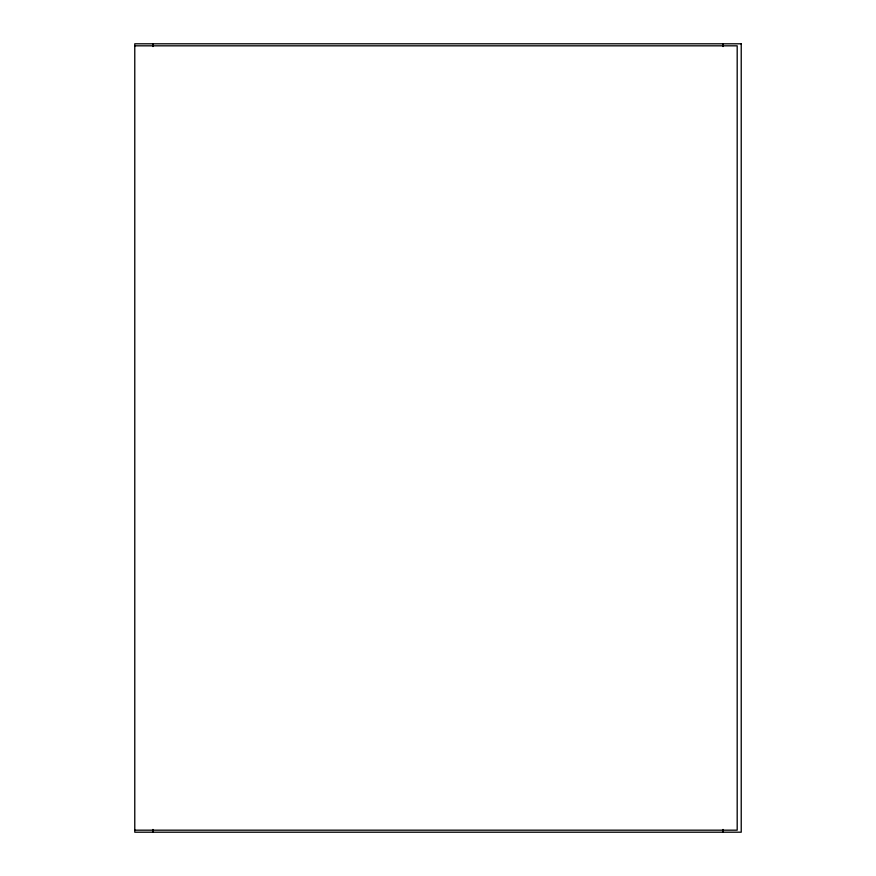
<?xml version="1.0" encoding="UTF-8"?>
<svg xmlns="http://www.w3.org/2000/svg" width="876" height="876" viewBox="0 0 876 876"><rect width="100%" height="100%" fill="white"/><g stroke="black" fill="none" stroke-linecap="round" stroke-linejoin="round"><path stroke-width="1.31" d="M134.773 45.826L737.187 45.826L737.187 830.174L134.773 830.174M723.039 43.8L723.039 46.538M723.039 829.462L723.039 832.2M152.961 43.8L152.961 46.538M152.961 829.462L152.961 832.2M741.227 43.8L134.773 43.8L134.773 832.2L741.227 832.2L741.227 43.8"/></g></svg>
